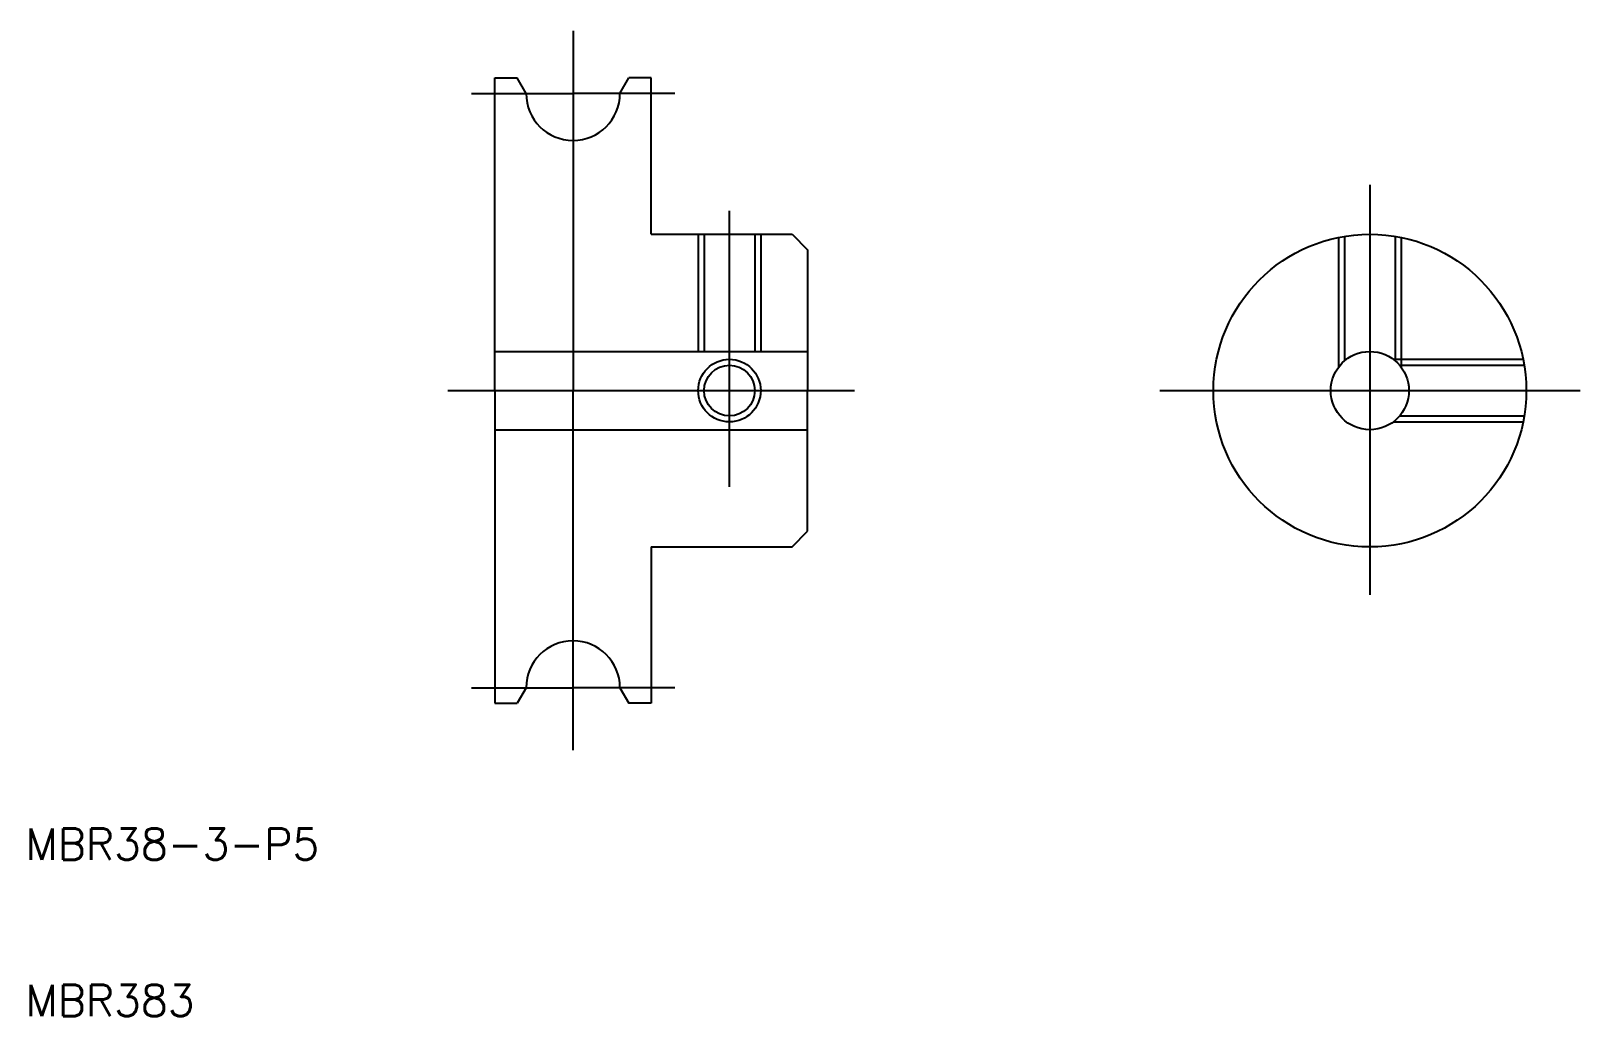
# Model space of a CAD drawing. Extents: x 10.3 to 109.4, y 10 to 73.
import ezdxf

# ---------------------------------------------------------------- set-up
doc = ezdxf.new("R2010")
doc.units = 0
doc.linetypes.add('CENTER', pattern=[50.8, 31.75, -6.35, 6.35, -6.35])
doc.linetypes.add('DASHED', pattern=[19.05, 12.7, -6.35])
doc.layers.get('0').update_dxf_attribs({"linetype": 'CONTINUOUS'})
doc.layers.add('CENTER', color=1, linetype='CENTER')
doc.styles.get("Standard").update_dxf_attribs({"font": 'txt.shx', "bigfont": 'extfont.shx'})

msp = doc.modelspace()

# ---------------------------------------------------------------- linework, layer by layer
at = {"color": 7, "linetype": 'CONTINUOUS'}
for p, q in [((40, 50), (40, 70)), ((40, 70), (41.423, 70)), ((42, 69), (41.423, 70)), ((48, 69), (48.577, 70)), ((50, 70), (48.577, 70)), ((50, 60), (50, 70)), ((50, 60), (59, 60)), ((53.38, 60), (53.38, 52.5)), ((56.62, 60), (56.62, 52.5)), ((59, 60), (60, 59)), ((60, 59), (60, 50)), ((40, 52.5), (60, 52.5)), ((40, 50), (40, 30)), ((60, 41), (60, 50)), ((40, 47.5), (60, 47.5)), ((59, 40), (60, 41)), ((50, 40), (50, 30)), ((50, 40), (59, 40)), ((42, 31), (41.423, 30)), ((48, 31), (48.577, 30)), ((40, 30), (41.423, 30)), ((50, 30), (48.577, 30))]:
    msp.add_line(p, q, dxfattribs=at)
at = {"color": 3, "linetype": 'CONTINUOUS'}
for p, q in [((53, 60), (53, 52.5)), ((57, 60), (57, 52.5))]:
    msp.add_line(p, q, dxfattribs=at)
at = {"color": 3, "linetype": 'DASHED'}
for p, q in [((93.944, 59.798), (93.944, 51.5)), ((94.324, 59.868), (94.324, 51.904)), ((97.564, 59.868), (97.564, 51.904)), ((97.944, 59.798), (97.944, 51.5)), ((97.444, 52), (105.742, 52)), ((97.848, 51.62), (105.812, 51.62)), ((97.444, 48), (105.742, 48)), ((97.848, 48.38), (105.812, 48.38))]:
    msp.add_line(p, q, dxfattribs=at)
at = {"color": 7, "linetype": 'CONTINUOUS'}
for centre, radius in [((95.944, 50), 10), ((95.944, 50), 2.5), ((55, 50), 1.62)]:
    msp.add_circle(centre, radius, dxfattribs=at)
at = {"color": 3, "linetype": 'CONTINUOUS'}
msp.add_circle((55, 50), 2, dxfattribs=at)
at = {"color": 7, "linetype": 'CONTINUOUS'}
for centre, start, end in [((45, 69), 180, 270), ((45, 69), 270, 0), ((45, 31), 90, 180), ((45, 31), 0, 90)]:
    msp.add_arc(centre, 3, start, end, dxfattribs=at)
at = {"layer": 'CENTER', "color": 1, "linetype": 'CENTER'}
for p, q in [((45, 73), (45, 50)), ((38.5, 69), (45, 69)), ((51.5, 69), (45, 69)), ((95.944, 63.164), (95.944, 36.946)), ((55, 43.845), (55, 61.5)), ((37, 50), (63, 50)), ((45, 27), (45, 50)), ((82.507, 50), (109.381, 50)), ((38.5, 31), (45, 31)), ((51.5, 31), (45, 31))]:
    msp.add_line(p, q, dxfattribs=at)

# ---------------------------------------------------------------- texts
at = {"color": 7, "linetype": 'CONTINUOUS'}
for s, p in [('MBR38-3-P5', (10, 20)), ('MBR383', (10, 10))]:
    msp.add_text(s, height=2, dxfattribs=at).set_placement(p)

doc.saveas('drawing.dxf')
